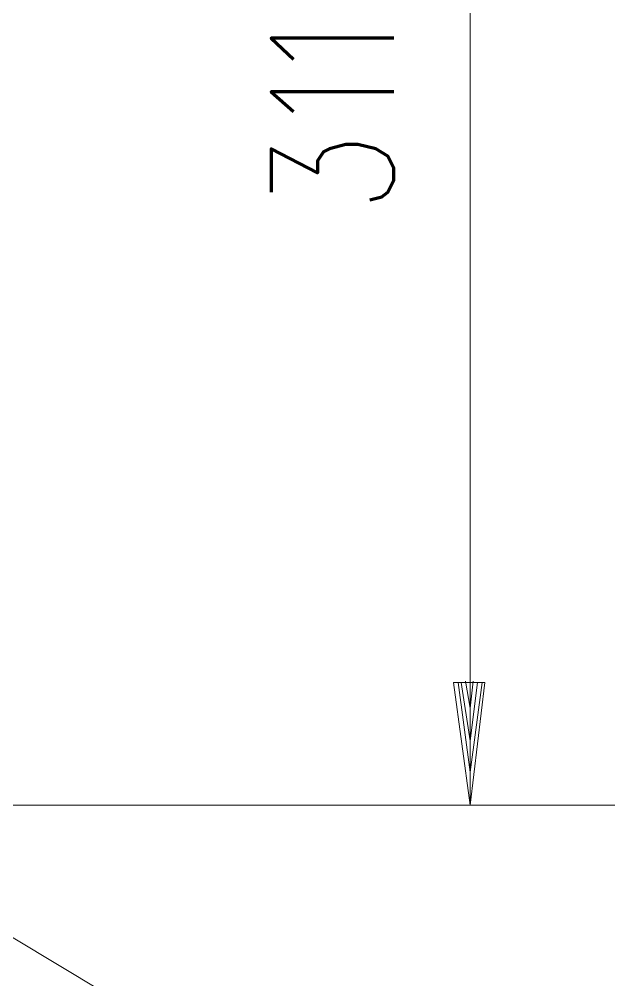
# Model space of a CAD drawing. Header units: metres. Extents: x 1223 to 5739, y -151236 to 19014.
# Drawn here: x 5391.27 to 5399.28, y -151046.57 to -151033.51 of the extents above; entities that cross this region are included whole.
import ezdxf

# ---------------------------------------------------------------- set-up
doc = ezdxf.new("R2010")
doc.units = ezdxf.units.M
doc.layers.add('PDF_Geometry', color=7, linetype='Continuous')

msp = doc.modelspace()

# ---------------------------------------------------------------- linework, layer by layer
at = {"layer": 'PDF_Geometry', "color": 8, "lineweight": 13}
for points in [[(5397.396, -151025.539), (5397.396, -151044.193)], [(5397.234, -151042.527), (5397.396, -151043.746), (5397.559, -151042.527)], [(5397.274, -151042.527), (5397.396, -151043.319), (5397.498, -151042.527)], [(5397.335, -151042.507), (5397.396, -151042.872), (5397.437, -151042.507)], [(5387.074, -151044.193), (5387.094, -151044.193), (5387.074, -151044.193), (5387.094, -151044.193), (5387.074, -151044.193), (5387.094, -151044.193), (5387.074, -151044.193), (5390.914, -151044.193), (5407.617, -151044.193)], [(5390.914, -151044.193), (5390.894, -151044.193), (5390.914, -151044.193), (5390.894, -151044.193), (5390.914, -151044.193), (5390.894, -151044.193), (5390.914, -151044.173), (5390.894, -151044.193), (5390.914, -151044.173), (5390.894, -151044.193), (5390.914, -151044.173), (5390.894, -151044.193), (5390.914, -151044.173), (5390.894, -151044.193), (5390.914, -151044.173), (5390.894, -151044.193), (5390.914, -151044.173), (5390.894, -151044.193), (5390.914, -151044.173), (5390.894, -151044.193), (5390.914, -151044.193), (5398.392, -151044.193)], [(5394.572, -151044.193), (5394.572, -151044.193)], [(5394.572, -151044.193), (5394.572, -151044.193)], [(5395.161, -151044.193), (5395.161, -151044.193)], [(5389.979, -151045.27), (5399.062, -151050.736)]]:
    msp.add_lwpolyline(points, dxfattribs=at)
at = {"layer": 'PDF_Geometry', "color": 8, "lineweight": 70}
for points in [[(5396.36, -151033.769), (5394.694, -151033.769), (5394.998, -151034.053)], [(5396.36, -151034.5), (5394.694, -151034.5), (5394.998, -151034.765)], [(5396.035, -151035.964), (5396.197, -151035.923), (5396.279, -151035.862), (5396.36, -151035.699), (5396.36, -151035.537), (5396.279, -151035.374), (5396.116, -151035.273), (5395.872, -151035.212), (5395.71, -151035.212), (5395.486, -151035.273), (5395.405, -151035.313), (5395.323, -151035.435), (5395.323, -151035.598), (5394.694, -151035.273), (5394.694, -151035.862)]]:
    msp.add_lwpolyline(points, dxfattribs=at)
at = {"layer": 'PDF_Geometry', "color": 8, "lineweight": 13}
msp.add_lwpolyline([(5397.396, -151044.193), (5397.173, -151042.527), (5397.599, -151042.527)], close=True, dxfattribs=at)

doc.saveas('drawing.dxf')
